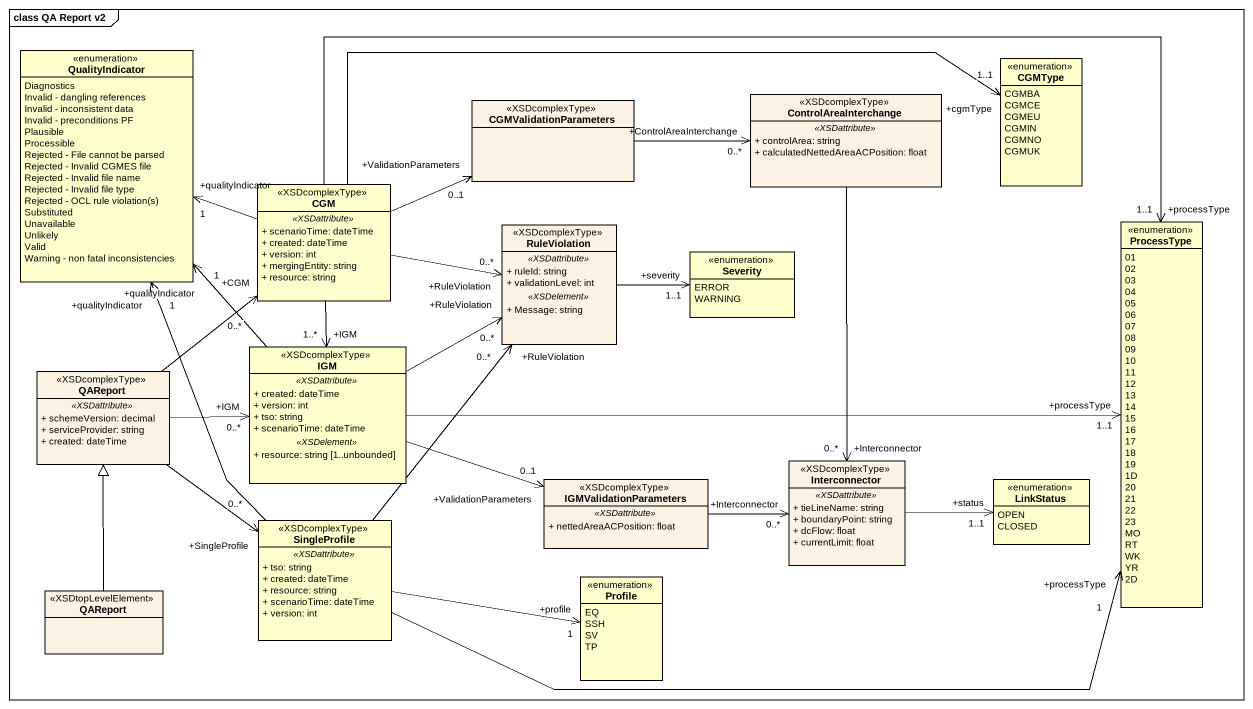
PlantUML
@startuml
mainframe class QA Report v2
hide circle
hide empty members
skinparam classAttributeIconSize 0
enum QualityIndicator {
  Diagnostics
  Invalid - dangling references
  Invalid - inconsistent data
  Invalid - preconditions PF
  Plausible
  Processible
  Rejected - File cannot be parsed
  Rejected - Invalid CGMES file
  Rejected - Invalid file name
  Rejected - Invalid file type
  {field} Rejected - OCL rule violation(s)
  Substituted
  Unavailable
  Unlikely
  Valid
  Warning - non fatal inconsistencies
}
enum CGMType {
  CGMBA
  CGMCE
  CGMEU
  CGMIN
  CGMNO
  CGMUK
}
class CGMValidationParameters <<XSDcomplexType>> #FCF2E3
class ControlAreaInterchange <<XSDcomplexType>> #FCF2E3 {
  .. <<XSDattribute>> ..
  + controlArea: string
  + calculatedNettedAreaACPosition: float
}
class CGM <<XSDcomplexType>> {
  .. <<XSDattribute>> ..
  + scenarioTime: dateTime
  + created: dateTime
  + version: int
  + mergingEntity: string
  + resource: string
}
class RuleViolation <<XSDcomplexType>> #FCF2E3 {
  .. <<XSDattribute>> ..
  + ruleId: string
  + validationLevel: int
  .. <<XSDelement>> ..
  + Message: string
}
enum Severity {
  ERROR
  WARNING
}
enum ProcessType {
  01
  02
  03
  04
  05
  06
  07
  08
  09
  10
  11
  12
  13
  14
  15
  16
  17
  18
  19
  1D
  20
  21
  22
  23
  MO
  RT
  WK
  YR
  2D
}
class QAReport <<XSDcomplexType>> #FCF2E3 {
  .. <<XSDattribute>> ..
  + schemeVersion: decimal
  + serviceProvider: string
  + created: dateTime
}
class IGM <<XSDcomplexType>> {
  .. <<XSDattribute>> ..
  + created: dateTime
  + version: int
  + tso: string
  + scenarioTime: dateTime
  .. <<XSDelement>> ..
  + resource: string [1..unbounded]
}
class IGMValidationParameters <<XSDcomplexType>> #FCF2E3 {
  .. <<XSDattribute>> ..
  + nettedAreaACPosition: float
}
class Interconnector <<XSDcomplexType>> #FCF2E3 {
  .. <<XSDattribute>> ..
  + tieLineName: string
  + boundaryPoint: string
  + dcFlow: float
  + currentLimit: float
}
enum LinkStatus {
  OPEN
  CLOSED
}
class SingleProfile <<XSDcomplexType>> {
  .. <<XSDattribute>> ..
  + tso: string
  + created: dateTime
  + resource: string
  + scenarioTime: dateTime
  + version: int
}
enum Profile {
  EQ
  SSH
  SV
  TP
}
class "QAReport" as QAReport_2 <<XSDtopLevelElement>> #FCF2E3
CGMValidationParameters -right-> "+ControlAreaInterchange\n0..*" ControlAreaInterchange
ControlAreaInterchange --> "+Interconnector\n0..*" Interconnector
CGM -left-> "+qualityIndicator\n1" QualityIndicator
CGM -right-> "+cgmType\n1..1" CGMType
CGM -right-> "+ValidationParameters\n0..1" CGMValidationParameters
CGM -right-> "+RuleViolation\n0..*" RuleViolation
CGM -right-> "+processType\n1..1" ProcessType
CGM --> "+IGM\n1..*" IGM
RuleViolation -right-> "+severity\n1..1" Severity
QAReport -up-> "+CGM\n0..*" CGM
QAReport -right-> "+IGM\n0..*" IGM
QAReport --> "+SingleProfile\n0..*" SingleProfile
IGM -up-> "+qualityIndicator\n1" QualityIndicator
IGM -right-> "+RuleViolation\n0..*" RuleViolation
IGM -right-> "+processType\n1..1" ProcessType
IGM -right-> "+ValidationParameters\n0..1" IGMValidationParameters
IGMValidationParameters -right-> "+Interconnector\n0..*" Interconnector
Interconnector -right-> "+status\n1..1" LinkStatus
SingleProfile -up-> "+qualityIndicator\n1" QualityIndicator
SingleProfile -up-> "+RuleViolation\n0..*" RuleViolation
SingleProfile -right-> "+processType\n1" ProcessType
SingleProfile -right-> "+profile\n1" Profile
QAReport_2 -up-|> QAReport
@enduml
